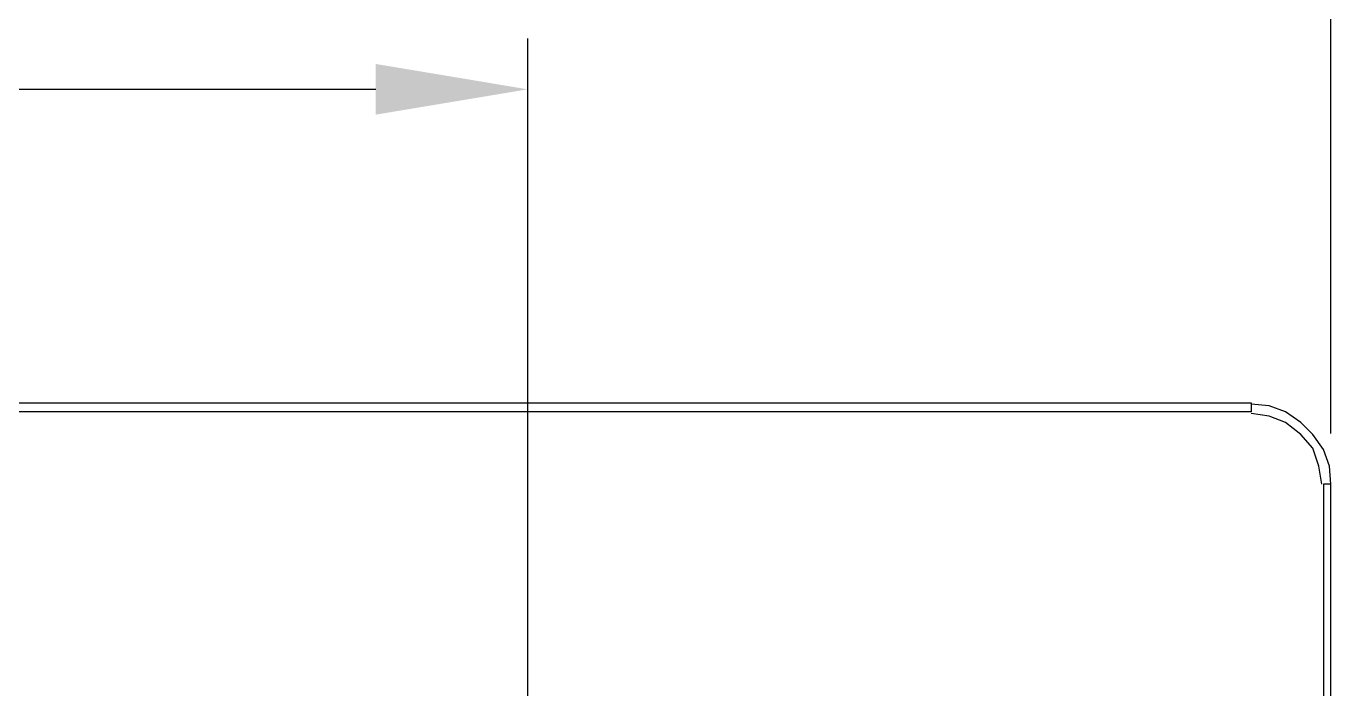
# Model space of a CAD drawing. Extents: x -1585 to -1165, y -4178 to -3881.
# Drawn here: x -1369.06 to -1343.31, y -4027 to -4013.93 of the extents above; entities that cross this region are included whole.
import ezdxf

# ---------------------------------------------------------------- set-up
doc = ezdxf.new("R2010")
doc.units = 0
doc.header["$LTSCALE"] = 7
doc.layers.add('DIM', color=2, linetype='CONTINUOUS')
doc.layers.add('DWG', color=7, linetype='CONTINUOUS')

msp = doc.modelspace()

# ---------------------------------------------------------------- linework, layer by layer
at = {"layer": 'DIM', "ltscale": 0.6}
for p, q in [((-1343.307, -4021.961), (-1343.307, -3995.141)), ((-1359.159, -4034.209), (-1359.159, -4014.172)), ((-1381.536, -4015.172), (-1362.159, -4015.172))]:
    msp.add_line(p, q, dxfattribs=at)
msp.add_solid([(-1362.159, -4014.672), (-1362.159, -4015.672), (-1359.159, -4015.172)], dxfattribs=at)
at = {"layer": 'DWG'}
for points in [[(-1406.466, -4021.354), (-1344.884, -4021.354), (-1344.884, -4021.533), (-1406.466, -4021.533)], [(-1343.307, -4022.961), (-1343.337, -4022.604), (-1343.456, -4022.277), (-1343.664, -4021.979), (-1343.902, -4021.741), (-1344.2, -4021.533), (-1344.527, -4021.414), (-1344.884, -4021.384)], [(-1343.486, -4022.961), (-1343.545, -4022.604), (-1343.664, -4022.247), (-1343.902, -4021.979), (-1344.2, -4021.741), (-1344.527, -4021.622), (-1344.884, -4021.563)]]:
    msp.add_lwpolyline(points, dxfattribs=at)
msp.add_lwpolyline([(-1343.456, -4022.961), (-1343.456, -4051.491), (-1343.307, -4051.491), (-1343.307, -4022.961)], close=True, dxfattribs=at)

doc.saveas('drawing.dxf')
